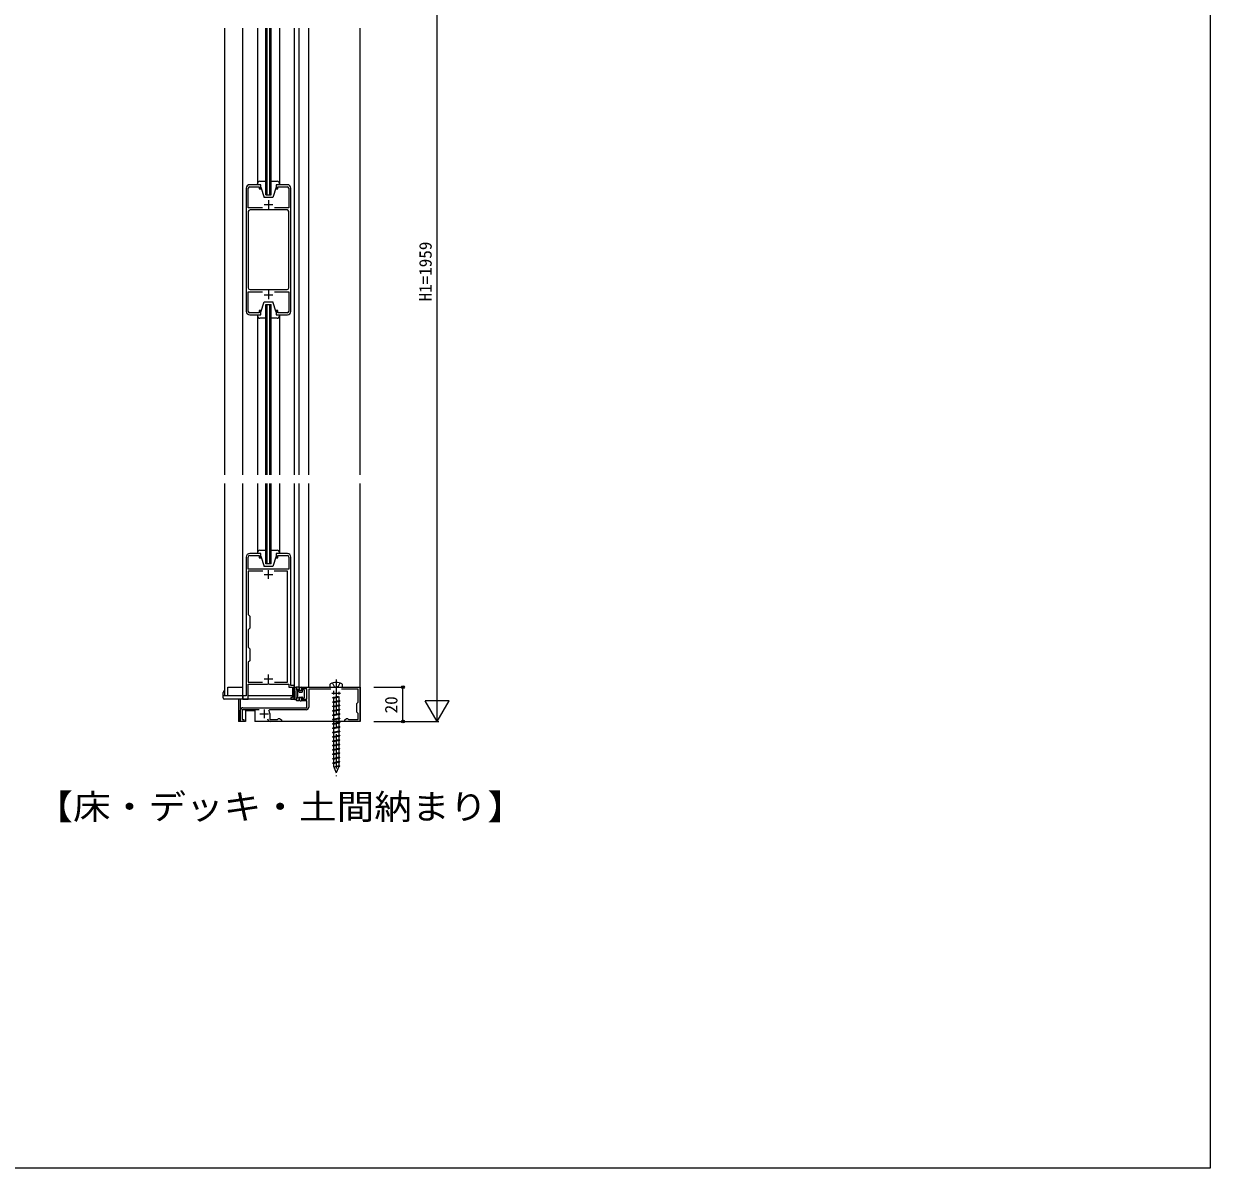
# Model space of a CAD drawing. Units: millimetres, scale not verified. Extents: x -1682 to -296, y -1188 to 1056.
# Drawn here: x -989 to -296, y -1188 to -520 of the extents above; entities that cross this region are included whole.
import ezdxf
from ezdxf.enums import TextEntityAlignment as Align

# ---------------------------------------------------------------- set-up
doc = ezdxf.new("R2010")
doc.units = ezdxf.units.MM
doc.header["$LTSCALE"] = 4
doc.linetypes.add('CHAIN1', pattern=[8, 5, -1, 1, -1])
doc.linetypes.add('DASHED3', pattern=[4, 3, -1])
for name, color, linetype, lineweight in [('0-1_USER1', 3, 'Continuous', 9), ('0-2_YKK_ZWAK', 7, 'Continuous', 9), ('0-3_YKK_11', 7, 'Continuous', 9), ('0-4_YKK_12', 2, 'Continuous', 9), ('0-5_YKK_13', 4, 'Continuous', 9), ('0-6_YKK_D', 6, 'Continuous', 9)]:
    doc.layers.add(name, color=color, linetype=linetype, lineweight=lineweight)
doc.styles.add('ＭＳ ゴシック', font='')
doc.styles.get('ＭＳ ゴシック').set_extended_font_data('MS Gothic')

msp = doc.modelspace()

# ---------------------------------------------------------------- linework, layer by layer
at = {"layer": '0-2_YKK_ZWAK'}
for p, q in [((-296, 996), (-296, -1188)), ((-296, -1188), (-1682, -1188))]:
    msp.add_line(p, q, dxfattribs=at)
at = {"layer": '0-3_YKK_11'}
for p, q in [((-859.037, -615.543), (-859.037, -687.543)), ((-857.837, -627.043), (-857.837, -615.543)), ((-850.537, -613.543), (-857.037, -613.543)), ((-857.037, -614.743), (-851.537, -614.743)), ((-851.537, -614.743), (-851.537, -616.043)), ((-851.537, -616.043), (-850.537, -616.043)), ((-850.537, -616.043), (-850.537, -613.543)), ((-841.537, -613.543), (-841.537, -616.043)), ((-835.037, -613.543), (-841.537, -613.543)), ((-841.537, -616.043), (-840.537, -616.043)), ((-840.537, -614.743), (-835.037, -614.743)), ((-840.537, -616.043), (-840.537, -614.743)), ((-834.237, -615.543), (-834.237, -627.043)), ((-833.037, -687.543), (-833.037, -615.543)), ((-846.037, -622.643), (-846.037, -627.643)), ((-849.462, -627.043), (-857.837, -627.043)), ((-857.837, -629.243), (-857.837, -673.843)), ((-835.237, -628.243), (-856.837, -628.243)), ((-848.537, -625.143), (-843.537, -625.143)), ((-834.237, -627.043), (-842.612, -627.043)), ((-834.237, -673.843), (-834.237, -629.243)), ((-834.237, -673.843), (-834.237, -629.243)), ((-857.837, -676.043), (-849.462, -676.043)), ((-857.837, -687.543), (-857.837, -676.043)), ((-856.837, -674.843), (-835.237, -674.843)), ((-848.537, -677.943), (-843.537, -677.943)), ((-846.037, -675.443), (-846.037, -680.443)), ((-842.612, -676.043), (-834.237, -676.043)), ((-834.237, -676.043), (-834.237, -687.543)), ((-851.537, -688.343), (-857.037, -688.343)), ((-857.037, -689.543), (-850.537, -689.543)), ((-851.537, -687.043), (-851.537, -688.343)), ((-850.537, -687.043), (-851.537, -687.043)), ((-850.537, -689.543), (-850.537, -687.043)), ((-841.537, -687.043), (-841.537, -689.543)), ((-840.537, -687.043), (-841.537, -687.043)), ((-841.537, -689.543), (-835.037, -689.543)), ((-840.537, -688.343), (-840.537, -687.043)), ((-835.037, -688.343), (-840.537, -688.343)), ((-859.037, -831.042), (-859.037, -912.042)), ((-857.937, -838.042), (-857.937, -831.042)), ((-850.537, -829.042), (-857.037, -829.042)), ((-857.037, -830.142), (-851.537, -830.142)), ((-851.537, -830.142), (-851.537, -831.542)), ((-851.537, -831.542), (-850.537, -831.542)), ((-850.537, -831.542), (-850.537, -829.042)), ((-841.537, -829.042), (-841.537, -831.542)), ((-835.037, -829.042), (-841.537, -829.042)), ((-841.537, -831.542), (-840.537, -831.542)), ((-840.537, -830.142), (-835.037, -830.142)), ((-840.537, -831.542), (-840.537, -830.142)), ((-834.137, -831.042), (-834.137, -838.042)), ((-833.037, -906.042), (-833.037, -831.042)), ((-834.137, -838.042), (-857.937, -838.042)), ((-857.937, -839.242), (-857.937, -864.642)), ((-849.42, -839.242), (-857.937, -839.242)), ((-848.537, -841.242), (-843.537, -841.242)), ((-846.037, -843.742), (-846.037, -838.742)), ((-835.037, -839.242), (-842.655, -839.242)), ((-835.037, -904.042), (-835.037, -839.242)), ((-857.937, -864.642), (-857.037, -865.542)), ((-857.037, -865.542), (-857.037, -872.542)), ((-857.037, -872.542), (-857.937, -873.442)), ((-857.937, -873.442), (-857.937, -883.642)), ((-857.937, -883.642), (-857.037, -884.542)), ((-857.037, -884.542), (-857.037, -891.542)), ((-857.037, -891.542), (-857.937, -892.442)), ((-857.937, -892.442), (-857.937, -904.042)), ((-846.037, -904.642), (-846.037, -899.642)), ((-857.937, -904.042), (-849.462, -904.042)), ((-857.937, -905.242), (-846.557, -905.242)), ((-857.937, -914.042), (-857.937, -905.242)), ((-848.537, -902.142), (-843.537, -902.142)), ((-846.557, -905.242), (-846.297, -905.092)), ((-846.297, -905.092), (-845.778, -905.092)), ((-845.778, -905.092), (-845.518, -905.242)), ((-845.518, -905.242), (-834.137, -905.242)), ((-842.612, -904.042), (-835.037, -904.042)), ((-842.612, -904.042), (-835.037, -904.042)), ((-834.137, -905.242), (-834.137, -907.042)), ((-834.137, -907.042), (-832.037, -907.042)), ((-831.037, -906.042), (-833.037, -906.042)), ((-832.037, -907.042), (-832.037, -913.042)), ((-831.037, -914.042), (-831.037, -906.042)), ((-827.037, -907.042), (-792.537, -907.042)), ((-792.537, -907.042), (-792.537, -927.042)), ((-861.037, -912.042), (-861.037, -914.042)), ((-859.037, -912.042), (-861.037, -912.042)), ((-861.037, -914.042), (-859.037, -914.042)), ((-859.037, -914.042), (-857.937, -914.042)), ((-833.037, -913.042), (-833.037, -914.042)), ((-832.037, -913.042), (-833.037, -913.042)), ((-833.037, -914.042), (-831.037, -914.042)), ((-827.037, -908.042), (-826.837, -908.791)), ((-823.737, -908.042), (-827.037, -908.042)), ((-827.03, -909.042), (-827.037, -909.042)), ((-827.037, -913.042), (-827.03, -913.042)), ((-826.837, -913.294), (-827.037, -914.042)), ((-827.037, -914.042), (-823.737, -914.042)), ((-826.837, -908.791), (-827.03, -909.042)), ((-827.03, -913.042), (-826.837, -913.294)), ((-823.737, -914.042), (-823.737, -908.042)), ((-822.537, -908.242), (-822.537, -918.742)), ((-809.582, -908.242), (-822.537, -908.242)), ((-809.037, -910.542), (-804.037, -910.542)), ((-806.537, -908.042), (-806.537, -913.042)), ((-793.737, -908.242), (-803.492, -908.242)), ((-793.737, -915.742), (-793.737, -908.242)), ((-862.537, -927.042), (-862.537, -920.542)), ((-861.337, -920.242), (-861.337, -925.842)), ((-851.582, -920.242), (-861.337, -920.242)), ((-861.037, -919.042), (-823.737, -919.042)), ((-848.537, -920.042), (-848.537, -925.042)), ((-845.492, -920.242), (-845.756, -920.685)), ((-824.037, -920.242), (-845.492, -920.242)), ((-823.737, -915.042), (-827.037, -915.042)), ((-823.737, -919.042), (-823.737, -915.042)), ((-794.537, -916.542), (-793.737, -915.742)), ((-794.537, -921.542), (-794.537, -916.542)), ((-793.737, -922.342), (-794.537, -921.542)), ((-860.537, -927.042), (-862.537, -927.042)), ((-861.337, -925.842), (-860.537, -925.842)), ((-860.537, -925.842), (-860.537, -927.042)), ((-851.037, -922.542), (-846.037, -922.542)), ((-845.337, -922.345), (-845.337, -925.842)), ((-845.337, -925.842), (-840.818, -925.842)), ((-838.537, -927.042), (-845.037, -927.042)), ((-840.818, -925.842), (-840.528, -925.617)), ((-840.528, -925.617), (-840.237, -925.392)), ((-840.237, -925.392), (-839.663, -925.392)), ((-839.663, -925.392), (-838.537, -926.042)), ((-838.537, -926.042), (-838.537, -927.042)), ((-801.537, -926.042), (-800.411, -925.392)), ((-801.537, -927.042), (-801.537, -926.042)), ((-792.537, -927.042), (-801.537, -927.042)), ((-800.411, -925.392), (-799.837, -925.392)), ((-799.837, -925.392), (-799.547, -925.617)), ((-799.547, -925.617), (-799.256, -925.842)), ((-799.256, -925.842), (-793.737, -925.842)), ((-793.737, -925.842), (-793.737, -922.342))]:
    msp.add_line(p, q, dxfattribs=at)
for centre, radius, start, end in [((-857.037, -615.543), 2, 90.00002, 180), ((-857.037, -615.543), 0.8, 89.99936, 179.99934), ((-835.037, -615.543), 2, 0, 89.99998), ((-835.037, -615.543), 0.8, 0, 89.99998), ((-856.837, -629.243), 1, 89.9996, 179.99959), ((-835.237, -629.243), 1, 359.99954, 89.99953), ((-856.837, -673.843), 1, 180.00092, 270.0009), ((-835.237, -673.843), 1, 270, 359.99998), ((-857.037, -687.543), 2, 180, 269.99998), ((-857.037, -687.543), 0.8, 180.00058, 270.00055), ((-835.037, -687.543), 2, 270, 359.99998), ((-835.037, -687.543), 0.8, 270, 359.99998), ((-857.037, -831.042), 2, 90, 179.99998), ((-857.037, -831.042), 0.9, 89.99915, 179.99913), ((-835.037, -831.042), 2, 0, 89.99998), ((-835.037, -831.042), 0.9, 359.99768, 89.99767), ((-827.037, -908.042), 1, 89.99997, 270), ((-827.037, -914.042), 1, 89.99997, 270), ((-861.037, -920.542), 1.5, 89.99997, 180.00002), ((-848.837, -922.345), 3.5, 0, 28.32399), ((-824.037, -918.742), 1.5, 270, 0), ((-845.037, -925.542), 1.5, 180.00002, 270)]:
    msp.add_arc(centre, radius, start, end, dxfattribs=at)
at = {"layer": '0-4_YKK_12'}
for p, q in [((-871.537, -783.042), (-871.537, -522.043)), ((-861.037, -783.042), (-861.037, -522.043)), ((-847.537, -619.543), (-847.537, -522.043)), ((-846.837, -619.543), (-846.837, -522.043)), ((-845.237, -619.543), (-845.237, -522.043)), ((-844.537, -619.543), (-844.537, -522.043)), ((-831.037, -522.043), (-831.037, -783.042)), ((-828.037, -783.042), (-828.037, -522.043)), ((-822.537, -783.042), (-822.537, -522.043)), ((-792.537, -783.042), (-792.537, -522.043)), ((-847.537, -619.543), (-844.537, -619.543)), ((-847.537, -783.042), (-847.537, -683.543)), ((-847.537, -683.543), (-844.537, -683.543)), ((-846.837, -783.042), (-846.837, -683.543)), ((-845.237, -783.042), (-845.237, -683.543)), ((-844.537, -783.042), (-844.537, -683.543)), ((-871.537, -912.042), (-871.537, -788.042)), ((-861.037, -912.042), (-861.037, -788.042)), ((-847.537, -835.042), (-847.537, -788.042)), ((-846.837, -835.042), (-846.837, -788.042)), ((-845.237, -835.042), (-845.237, -788.042)), ((-844.537, -835.042), (-844.537, -788.042)), ((-831.037, -788.042), (-831.037, -912.042)), ((-828.037, -907.042), (-828.037, -788.042)), ((-822.537, -907.042), (-822.537, -788.042)), ((-792.537, -927.042), (-792.537, -788.042)), ((-844.537, -835.042), (-847.537, -835.042)), ((-828.037, -907.042), (-822.537, -907.042)), ((-859.337, -912.042), (-871.537, -912.042)), ((-863.537, -914.042), (-863.537, -927.042)), ((-862.537, -914.042), (-862.537, -927.042)), ((-832.037, -912.042), (-857.937, -912.042)), ((-831.037, -912.042), (-831.037, -912.042)), ((-859.537, -920.642), (-854.037, -920.642)), ((-859.537, -920.642), (-859.537, -927.042)), ((-854.037, -920.642), (-854.037, -927.042)), ((-859.537, -927.042), (-863.537, -927.042)), ((-792.537, -927.042), (-854.037, -927.042))]:
    msp.add_line(p, q, dxfattribs=at)
at = {"layer": '0-5_YKK_13'}
for p, q in [((-852.536, -522.043), (-852.537, -613.543)), ((-839.536, -522.043), (-839.537, -613.543)), ((-852.537, -613.543), (-852.537, -613.043)), ((-850.537, -613.543), (-852.537, -613.543)), ((-851.037, -611.543), (-847.537, -611.543)), ((-850.537, -615.043), (-850.537, -613.543)), ((-850.537, -615.043), (-848.537, -621.043)), ((-844.537, -611.543), (-841.037, -611.543)), ((-841.537, -615.043), (-843.537, -621.043)), ((-839.537, -613.543), (-841.537, -613.543)), ((-841.537, -613.543), (-841.537, -615.043)), ((-839.537, -613.043), (-839.537, -613.543)), ((-843.537, -621.043), (-848.537, -621.043)), ((-850.537, -688.03), (-848.537, -682.03)), ((-848.537, -682.03), (-843.537, -682.03)), ((-841.537, -688.03), (-843.537, -682.03)), ((-852.537, -689.53), (-850.537, -689.53)), ((-852.537, -690.03), (-852.537, -689.53)), ((-852.537, -689.543), (-852.537, -783.042)), ((-847.537, -691.53), (-851.037, -691.53)), ((-850.537, -689.53), (-850.537, -688.03)), ((-841.037, -691.53), (-844.537, -691.53)), ((-841.537, -688.03), (-841.537, -689.53)), ((-841.537, -689.53), (-839.537, -689.53)), ((-839.537, -689.53), (-839.537, -690.03)), ((-839.537, -689.543), (-839.537, -783.042)), ((-852.537, -788.042), (-852.537, -829.042)), ((-839.537, -788.042), (-839.537, -829.042)), ((-852.537, -829.042), (-852.537, -828.542)), ((-850.537, -829.042), (-852.537, -829.042)), ((-851.037, -827.042), (-847.537, -827.042)), ((-850.537, -830.542), (-850.537, -829.042)), ((-850.537, -830.542), (-848.537, -836.542)), ((-844.537, -827.042), (-841.037, -827.042)), ((-841.537, -830.542), (-843.537, -836.542)), ((-839.537, -829.042), (-841.537, -829.042)), ((-841.537, -829.042), (-841.537, -830.542)), ((-839.537, -828.542), (-839.537, -829.042)), ((-843.537, -836.542), (-848.537, -836.542)), ((-869.837, -912.042), (-869.837, -907.042)), ((-869.837, -907.042), (-861.037, -907.042)), ((-828.337, -906.942), (-829.871, -906.942)), ((-829.737, -906.942), (-829.737, -908.142)), ((-828.037, -909.942), (-828.037, -907.242)), ((-810.287, -906.015), (-810.287, -907.042)), ((-810.287, -907.042), (-802.787, -907.042)), ((-802.787, -907.042), (-802.787, -906.015)), ((-872.537, -913.242), (-872.537, -910.042)), ((-861.037, -912.042), (-872.537, -912.042)), ((-831.637, -914.042), (-871.737, -914.042)), ((-871.537, -912.042), (-871.537, -909.042)), ((-861.237, -912.042), (-861.237, -913.242)), ((-860.237, -914.042), (-860.437, -914.042)), ((-831.037, -912.042), (-830.837, -912.042)), ((-830.837, -913.242), (-830.837, -912.042)), ((-829.737, -914.067), (-829.737, -914.642)), ((-829.037, -908.142), (-829.652, -908.142)), ((-829.649, -913.854), (-829.125, -913.33)), ((-829.037, -908.142), (-829.037, -913.118)), ((-828.037, -909.942), (-826.337, -909.942)), ((-828.037, -914.642), (-828.037, -912.942)), ((-828.037, -912.942), (-826.587, -912.942)), ((-826.337, -908.742), (-826.337, -909.942)), ((-826.337, -913.192), (-826.337, -913.742)), ((-826.037, -908.442), (-825.437, -908.442)), ((-825.825, -913.954), (-825.137, -913.267)), ((-825.137, -908.742), (-825.137, -913.267)), ((-805.311, -912.477), (-808.637, -913.222)), ((-805.151, -912.607), (-808.637, -913.222)), ((-804.775, -912.642), (-808.637, -913.323)), ((-808.637, -913.222), (-808.637, -913.323)), ((-808.137, -913.412), (-808.637, -913.323)), ((-808.137, -909.189), (-808.137, -911.367)), ((-808.137, -913.412), (-804.703, -912.642)), ((-808.137, -912.642), (-808.137, -913.11)), ((-808.137, -913.412), (-808.137, -915.65)), ((-804.937, -909.718), (-804.937, -911.367)), ((-804.937, -912.695), (-804.937, -914.933)), ((-828.337, -914.942), (-829.437, -914.942)), ((-804.937, -914.933), (-808.637, -915.762)), ((-808.637, -915.762), (-808.637, -915.863)), ((-808.137, -915.952), (-808.637, -915.863)), ((-804.937, -917.473), (-808.637, -918.302)), ((-808.637, -918.302), (-808.637, -918.403)), ((-808.137, -918.492), (-808.637, -918.403)), ((-804.937, -920.013), (-808.637, -920.842)), ((-808.637, -920.842), (-808.637, -920.943)), ((-808.137, -921.032), (-808.637, -920.943)), ((-808.137, -915.952), (-804.437, -915.123)), ((-808.137, -915.952), (-808.137, -918.19)), ((-808.137, -918.492), (-804.437, -917.663)), ((-808.137, -918.492), (-808.137, -920.73)), ((-808.137, -921.032), (-804.437, -920.203)), ((-808.137, -921.032), (-808.137, -923.27)), ((-804.937, -915.235), (-804.937, -917.473)), ((-804.937, -917.775), (-804.937, -920.013)), ((-804.937, -920.315), (-804.937, -922.553)), ((-804.937, -922.553), (-808.637, -923.382)), ((-808.637, -923.382), (-808.637, -923.483)), ((-808.137, -923.572), (-808.637, -923.483)), ((-804.937, -925.093), (-808.637, -925.922)), ((-808.637, -925.922), (-808.637, -926.023)), ((-808.137, -926.112), (-808.637, -926.023)), ((-804.937, -927.633), (-808.637, -928.462)), ((-808.637, -928.462), (-808.637, -928.563)), ((-808.137, -928.652), (-808.637, -928.563)), ((-808.137, -923.572), (-804.437, -922.743)), ((-808.137, -923.572), (-808.137, -925.81)), ((-808.137, -926.112), (-804.437, -925.283)), ((-808.137, -926.112), (-808.137, -928.35)), ((-808.137, -928.652), (-804.437, -927.823)), ((-804.937, -922.855), (-804.937, -925.093)), ((-804.937, -925.395), (-804.937, -927.633)), ((-804.937, -927.935), (-804.937, -930.173)), ((-804.937, -930.173), (-808.637, -931.002)), ((-808.637, -931.002), (-808.637, -931.103)), ((-808.137, -931.192), (-808.637, -931.103)), ((-804.937, -932.713), (-808.637, -933.542)), ((-808.637, -933.542), (-808.637, -933.643)), ((-808.137, -933.732), (-808.637, -933.643)), ((-804.937, -935.253), (-808.637, -936.082)), ((-808.137, -928.652), (-808.137, -930.89)), ((-808.137, -931.192), (-804.437, -930.363)), ((-808.137, -931.192), (-808.137, -933.43)), ((-808.137, -933.732), (-804.437, -932.903)), ((-808.137, -933.732), (-808.137, -935.97)), ((-808.137, -936.272), (-804.437, -935.443)), ((-804.937, -930.475), (-804.937, -932.713)), ((-804.937, -933.015), (-804.937, -935.253)), ((-808.637, -936.082), (-808.637, -936.183)), ((-808.137, -936.272), (-808.637, -936.183)), ((-804.937, -937.793), (-808.637, -938.622)), ((-808.637, -938.622), (-808.637, -938.723)), ((-808.137, -938.812), (-808.637, -938.723)), ((-804.937, -940.333), (-808.637, -941.162)), ((-808.637, -941.162), (-808.637, -941.263)), ((-808.137, -941.352), (-808.637, -941.263)), ((-808.137, -936.272), (-808.137, -938.51)), ((-808.137, -938.812), (-804.437, -937.983)), ((-808.137, -938.812), (-808.137, -941.05)), ((-808.137, -941.352), (-804.437, -940.523)), ((-808.137, -941.352), (-808.137, -943.59)), ((-804.937, -935.555), (-804.937, -937.793)), ((-804.937, -938.095), (-804.937, -940.333)), ((-804.937, -940.635), (-804.937, -942.873)), ((-804.937, -942.873), (-808.637, -943.702)), ((-808.637, -943.702), (-808.637, -943.803)), ((-808.137, -943.892), (-808.637, -943.803)), ((-804.937, -945.413), (-808.637, -946.242)), ((-808.637, -946.242), (-808.637, -946.343)), ((-808.137, -946.432), (-808.637, -946.343)), ((-804.937, -947.953), (-808.637, -948.782)), ((-808.637, -948.782), (-808.637, -948.883)), ((-808.137, -948.972), (-808.637, -948.883)), ((-808.137, -943.892), (-804.437, -943.063)), ((-808.137, -943.892), (-808.137, -946.13)), ((-808.137, -946.432), (-804.437, -945.603)), ((-808.137, -946.432), (-808.137, -948.67)), ((-808.137, -948.972), (-804.437, -948.143)), ((-808.137, -948.972), (-808.137, -951.21)), ((-804.937, -943.175), (-804.937, -945.413)), ((-804.937, -945.715), (-804.937, -947.953)), ((-804.937, -948.255), (-804.937, -950.493)), ((-804.937, -950.493), (-808.637, -951.322)), ((-808.637, -951.322), (-808.637, -951.423)), ((-808.137, -951.512), (-808.637, -951.423)), ((-808.137, -951.512), (-804.437, -950.683)), ((-808.137, -951.512), (-808.137, -953.18)), ((-808.137, -953.18), (-806.537, -957.042)), ((-804.937, -953.033), (-807.908, -953.733)), ((-805.008, -953.351), (-807.869, -953.828)), ((-805.008, -953.351), (-806.537, -957.042)), ((-805.008, -953.351), (-804.437, -953.223)), ((-804.937, -950.795), (-804.937, -953.033))]:
    msp.add_line(p, q, dxfattribs=at)
at = {"layer": '0-5_YKK_13', "linetype": 'CHAIN1'}
msp.add_line((-806.537, -902.538), (-806.537, -959.088), dxfattribs=at)
at = {"layer": '0-5_YKK_13', "linetype": 'DASHED3'}
for p, q in [((-805.387, -906.644), (-806.537, -907.255)), ((-804.399, -904.618), (-805.387, -906.644))]:
    msp.add_line(p, q, dxfattribs=at)
msp.add_lwpolyline([(-808.676, -904.618), (-807.687, -906.644), (-806.537, -907.255)], dxfattribs=at)
at = {"layer": '0-5_YKK_13'}
for points in [[(-804.937, -914.933), (-804.437, -915.021), (-808.637, -915.762)], [(-804.437, -915.021), (-804.437, -915.123), (-808.637, -915.863)], [(-804.937, -917.473), (-804.437, -917.561), (-808.637, -918.302)], [(-804.437, -917.561), (-804.437, -917.663), (-808.637, -918.403)], [(-804.937, -920.013), (-804.437, -920.101), (-808.637, -920.842)], [(-804.437, -920.101), (-804.437, -920.203), (-808.637, -920.943)], [(-804.937, -922.553), (-804.437, -922.641), (-808.637, -923.382)], [(-804.437, -922.641), (-804.437, -922.743), (-808.637, -923.483)], [(-804.937, -925.093), (-804.437, -925.181), (-808.637, -925.922)], [(-804.437, -925.181), (-804.437, -925.283), (-808.637, -926.023)], [(-804.937, -927.633), (-804.437, -927.721), (-808.637, -928.462)], [(-804.437, -927.721), (-804.437, -927.823), (-808.637, -928.563)], [(-804.937, -930.173), (-804.437, -930.261), (-808.637, -931.002)], [(-804.437, -930.261), (-804.437, -930.363), (-808.637, -931.103)], [(-804.937, -932.713), (-804.437, -932.801), (-808.637, -933.542)], [(-804.437, -932.801), (-804.437, -932.903), (-808.637, -933.643)], [(-804.937, -935.253), (-804.437, -935.341), (-808.637, -936.082)], [(-804.437, -935.341), (-804.437, -935.443), (-808.637, -936.183)], [(-804.937, -937.793), (-804.437, -937.881), (-808.637, -938.622)], [(-804.437, -937.881), (-804.437, -937.983), (-808.637, -938.723)], [(-804.937, -940.333), (-804.437, -940.421), (-808.637, -941.162)], [(-804.437, -940.421), (-804.437, -940.523), (-808.637, -941.263)], [(-804.937, -942.873), (-804.437, -942.961), (-808.637, -943.702)], [(-804.437, -942.961), (-804.437, -943.063), (-808.637, -943.803)], [(-804.937, -945.413), (-804.437, -945.501), (-808.637, -946.242)], [(-804.437, -945.501), (-804.437, -945.603), (-808.637, -946.343)], [(-804.937, -947.953), (-804.437, -948.041), (-808.637, -948.782)], [(-804.437, -948.041), (-804.437, -948.143), (-808.637, -948.883)], [(-804.937, -950.493), (-804.437, -950.581), (-808.637, -951.322)], [(-804.437, -950.581), (-804.437, -950.683), (-808.637, -951.423)], [(-804.937, -953.033), (-804.437, -953.121), (-807.908, -953.733)], [(-804.437, -953.121), (-804.437, -953.223), (-807.869, -953.828)]]:
    msp.add_lwpolyline(points, dxfattribs=at)
for centre, radius, start, end in [((-851.037, -613.043), 1.5, 90, 180.00058), ((-841.037, -613.043), 1.5, 0, 90), ((-851.037, -690.03), 1.5, 180, 270), ((-841.037, -690.03), 1.5, 270, 0.00058), ((-851.037, -828.542), 1.5, 90, 180.00058), ((-841.037, -828.542), 1.5, 0, 90), ((-805.132, -910.818), 25.906, 173.36917, 186.64145), ((-829.871, -907.942), 1, 90, 173.36917), ((-828.337, -907.242), 0.3, 0, 90), ((-809.287, -906.015), 1, 121.40288, 180), ((-806.537, -910.52), 6.278, 58.59711, 121.40288), ((-803.787, -906.015), 1, 0, 58.59711), ((-871.537, -910.042), 1, 90, 180), ((-871.737, -913.242), 0.8, 180, 270), ((-860.437, -913.242), 0.8, 180, 270), ((-831.637, -913.242), 0.8, 270, 0), ((-830.28, -913.674), 0.6, 193.5, 51.05984), ((-806.994, -911.017), 23.103, 173.51743, 184.99895), ((-829.715, -912.974), 0.3, 190.69225, 231.05984), ((-829.652, -908.442), 0.3, 90, 173.51743), ((-829.437, -914.067), 0.3, 135, 180), ((-829.437, -914.642), 0.3, 180, 270), ((-829.337, -913.118), 0.3, 314.99998, 0), ((-828.337, -914.642), 0.3, 270, 0), ((-826.337, -912.942), 0.25, 270, 180), ((-826.037, -908.742), 0.3, 90, 180), ((-826.037, -913.742), 0.3, 180, 314.99998), ((-825.437, -908.742), 0.3, 0, 90)]:
    msp.add_arc(centre, radius, start, end, dxfattribs=at)
at = {"layer": '0-6_YKK_D'}
for p, q in [((-747.537, -913.042), (-747.537, -411.042)), ((-784.537, -907.042), (-766.537, -907.042)), ((-767.537, -927.042), (-767.537, -907.042)), ((-747.537, -927.042), (-747.537, -902.794)), ((-740.537, -914.918), (-754.537, -914.918)), ((-747.537, -927.042), (-754.537, -914.918)), ((-747.537, -927.042), (-740.537, -914.918)), ((-784.537, -927.042), (-746.537, -927.042)), ((-784.537, -927.042), (-766.537, -927.042))]:
    msp.add_line(p, q, dxfattribs=at)
for centre in [(-767.537, -907.042), (-767.537, -927.042)]:
    msp.add_circle(centre, 0.85, dxfattribs=at)

# ---------------------------------------------------------------- texts
at = {"layer": '0-1_USER1', "style": 'ＭＳ ゴシック', "width": 1.1}
msp.add_text('【床・デッキ・土間納まり】', height=14.66, dxfattribs=at).set_placement((-982.221, -988.582), align=Align.BOTTOM_LEFT)
at = {"layer": '0-6_YKK_D', "color": 4, "style": 'ＭＳ ゴシック'}
for s, p in [('H1=1959', (-748.537, -681.722)), ('20', (-768.537, -922.322))]:
    msp.add_text(s, height=7.331, rotation=90, dxfattribs=at).set_placement(p, align=Align.BOTTOM_LEFT)

doc.saveas('drawing.dxf')
